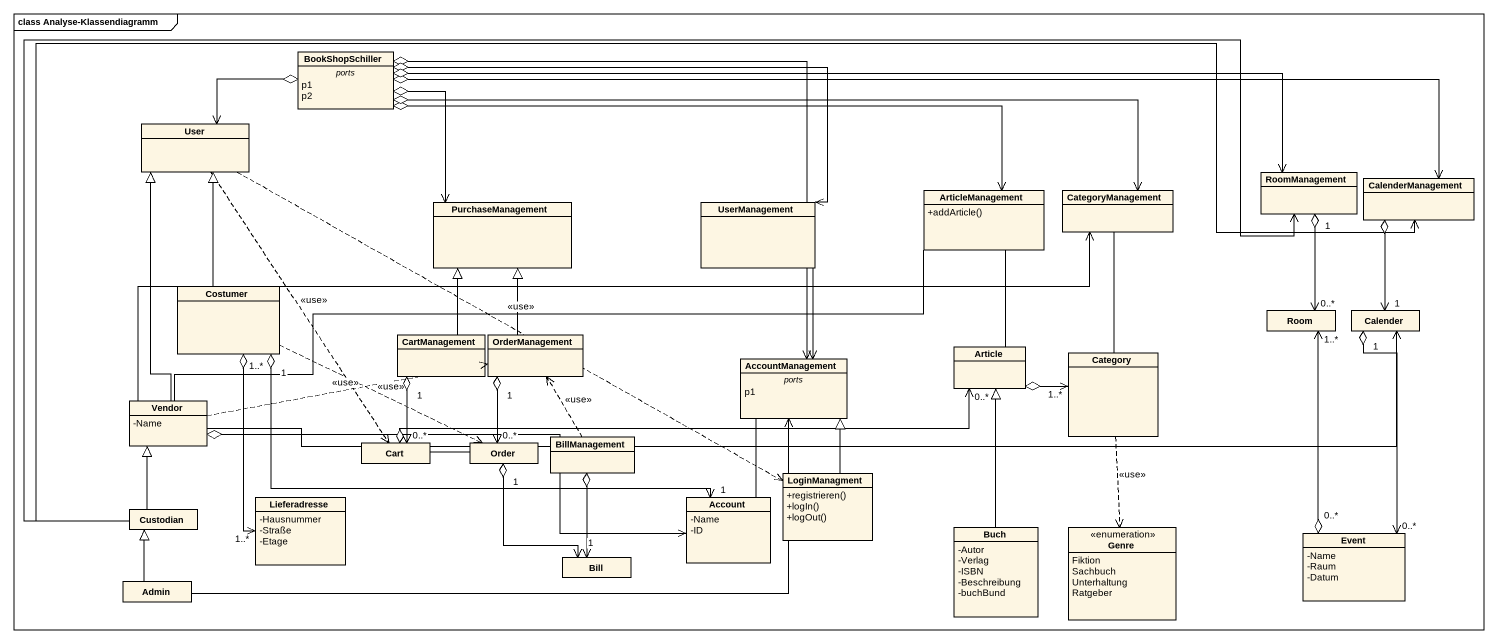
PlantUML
@startuml
mainframe class Analyse-Klassendiagramm
hide circle
hide empty members
skinparam classAttributeIconSize 0
class BookShopSchiller {
  -- ports --
  p1
  p2
}
class User
class RoomManagement
class CalenderManagement
class PurchaseManagement
class UserManagement
class ArticleManagement {
  +addArticle()
}
class CategoryManagement
class Costumer
class CartManagement
class OrderManagement
class Room
class Calender
class AccountManagement {
  -- ports --
  p1
}
class Article
class Category
class Vendor {
  -Name
}
class Cart
class Order
class BillManagement
class Lieferadresse {
  -Hausnummer
  -Straße
  -Etage
}
class Account {
  -Name
  -ID
}
class LoginManagment {
  +registrieren()
  +logIn()
  +logOut()
}
class Custodian
class Buch {
  -Autor
  -Verlag
  -ISBN
  -Beschreibung
  -buchBund
}
enum Genre {
  Fiktion
  Sachbuch
  Unterhaltung
  Ratgeber
}
class Event {
  -Name
  -Raum
  -Datum
}
class Bill
class Admin
BookShopSchiller o-left-> User
BookShopSchiller o-right-> RoomManagement
BookShopSchiller o-right-> CalenderManagement
BookShopSchiller o--> PurchaseManagement
BookShopSchiller o-right-> UserManagement
BookShopSchiller o-right-> ArticleManagement
BookShopSchiller o-right-> CategoryManagement
BookShopSchiller o--> AccountManagement
User ..> Cart : <<use>>
User .right.> LoginManagment : <<use>>
RoomManagement "1" o--> "0..*" Room
CalenderManagement o--> "1" Calender
UserManagement --> AccountManagement
ArticleManagement -- Article
CategoryManagement -- Category
Costumer -up-|> User
Costumer .right.> Order : <<use>>
Costumer "1..*" o--> "1..*" Lieferadresse
Costumer "1" o-right-> "1" Account
CartManagement -up-|> PurchaseManagement
CartManagement "1" o--> "0..*" Cart
OrderManagement -up-|> PurchaseManagement
OrderManagement "1" o--> "0..*" Order
Calender "1" o--> "0..*" Event
AccountManagement -- Account
Article o-right-> "1..*" Category
Category ..> Genre : <<use>>
Vendor -up-|> User
Vendor -right- ArticleManagement
Vendor -right-> CategoryManagement
Vendor .right.> OrderManagement : <<use>>
Vendor -right-> Calender
Vendor o-right-> Account
Cart o-right-> "0..*" Article
Order -left- Cart
Order "1" o--> "1" Bill
BillManagement .up.> OrderManagement : <<use>>
BillManagement o--> Bill
LoginManagment -up-|> AccountManagement
Custodian -right-> RoomManagement
Custodian -right-> CalenderManagement
Custodian -up-|> Vendor
Buch -up-|> Article
Event "0..*" o-up-> "1..*" Room
Admin -right-> AccountManagement
Admin -up-|> Custodian
@enduml
